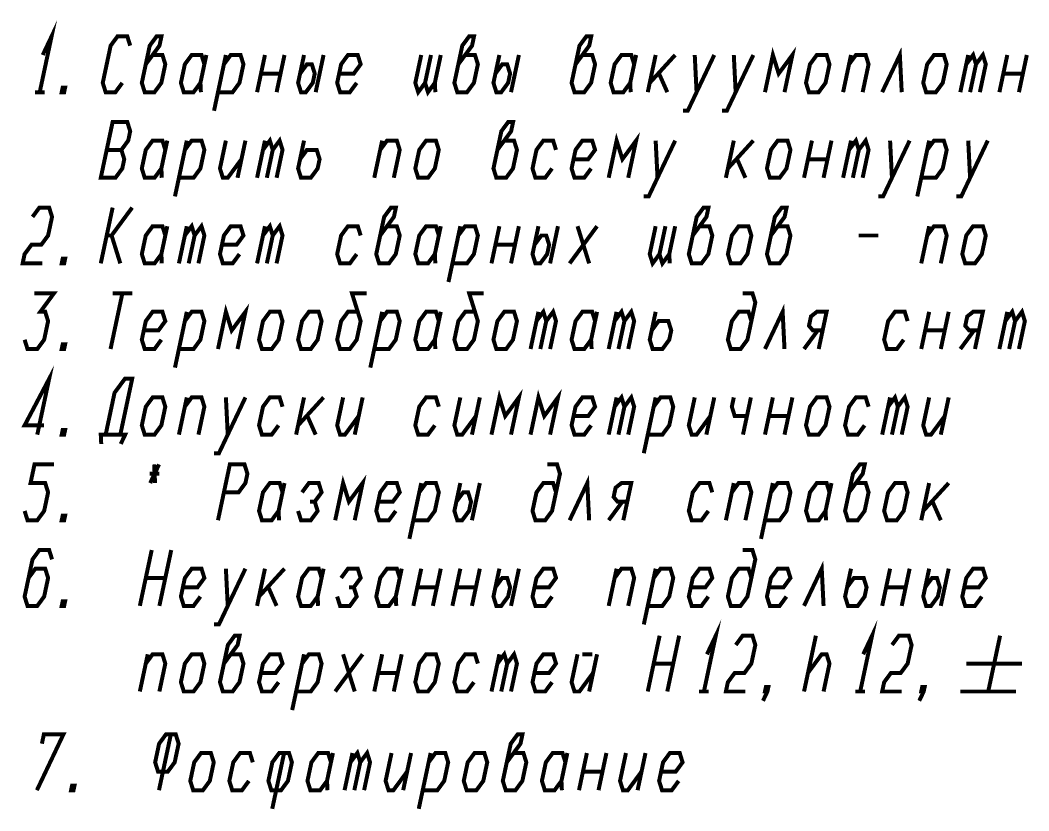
# Model space of a CAD drawing. Header units: millimetres. Extents: x 0 to 420, y 0 to 297.
# Drawn here: x 235.8 to 299, y 83.7 to 133.3 of the extents above; entities that cross this region are included whole.
import ezdxf

# ---------------------------------------------------------------- set-up
doc = ezdxf.new("R2010")
doc.units = ezdxf.units.MM
doc.header["$LTSCALE"] = 23.1
doc.layers.get('0').update_dxf_attribs({"linetype": 'CONTINUOUS'})

msp = doc.modelspace()

# ---------------------------------------------------------------- linework, layer by layer
at = {"color": 2, "linetype": 'Continuous', "const_width": 0.25}
for points in [[(237.2088193, 131.1257956), (237.7630686, 132.2924723), (237.0190964, 128.7924616)], [(242.6921726, 131.7091339), (242.5099478, 132.2924723), (241.8974436, 132.2924723), (241.4672025, 131.7091339), (240.9712082, 129.3757999), (241.1534714, 128.7924616), (241.7659757, 128.7924616), (242.1962167, 129.3757999)], [(243.6692032, 130.5424573), (244.5296854, 131.7091339), (244.6536936, 132.2924723), (244.3474222, 132.2924723), (243.9171811, 131.7091339), (243.4212253, 129.3757999), (243.6034885, 128.7924616), (244.2159927, 128.7924616), (244.6462338, 129.3757999), (244.8942117, 130.5424573), (244.7119486, 131.1257956), (244.0994443, 131.1257956)], [(263.2692246, 130.5424573), (264.1297067, 131.7091339), (264.2536765, 132.2924723), (263.9474436, 132.2924723), (263.5172025, 131.7091339), (263.0212082, 129.3757999), (263.2034714, 128.7924616), (263.8159757, 128.7924616), (264.2462167, 129.3757999), (264.4941947, 130.5424573), (264.3119315, 131.1257956), (263.6994656, 131.1257956)], [(270.6191989, 130.5424573), (271.4796811, 131.7091339), (271.6036893, 132.2924723), (271.2974179, 132.2924723), (270.8671768, 131.7091339), (270.371221, 129.3757999), (270.5534842, 128.7924616), (271.1659885, 128.7924616), (271.5962296, 129.3757999), (271.8442075, 130.5424573), (271.6619443, 131.1257956), (271.04944, 131.1257956)], [(282.4972214, 128.7924616), (282.9932156, 131.1257956), (283.3577036, 129.9591382), (284.2181857, 131.1257956), (283.7222299, 128.7924616)], [(289.8472342, 128.7924616), (290.9556943, 131.1257956), (291.0722427, 128.7924616)], [(247.3441904, 130.5424573), (247.1619656, 131.1257956), (246.5494614, 131.1257956), (246.1192203, 130.5424573), (245.8712424, 129.3757999), (246.0534671, 128.7924616), (246.6659714, 128.7924616), (247.0962125, 129.3757999)], [(247.4681986, 131.1257956), (247.0962125, 129.3757999), (247.1253592, 128.7924616)], [(247.9492349, 127.6258042), (248.6932071, 131.1257956)], [(248.1972513, 128.7924616), (249.1159885, 128.7924616), (249.5462296, 129.3757999), (249.7942075, 130.5424573), (249.6119443, 131.1257956), (248.99944, 131.1257956), (248.5691989, 130.5424573)], [(250.6472299, 128.7924616), (251.1431857, 131.1257956)], [(252.3681943, 131.1257956), (251.8722385, 128.7924616)], [(253.5932028, 131.1257956), (253.2212167, 129.3757999), (253.4034799, 128.7924616), (253.7097513, 128.7924616), (254.1399924, 129.3757999), (254.2639621, 129.9591382), (254.0816989, 130.5424573), (253.775466, 130.5424573), (253.3452249, 129.9591382)], [(254.8182114, 131.1257956), (254.3222171, 128.7924616)], [(255.7952036, 129.9591382), (256.7139792, 129.9591382), (257.1442203, 130.5424573), (256.9619571, 131.1257956), (256.3494528, 131.1257956), (255.9192117, 130.5424573), (255.6712338, 129.3757999), (255.853497, 128.7924616), (256.4660013, 128.7924616), (256.8962424, 129.3757999)], [(260.9432156, 131.1257956), (260.5712296, 129.3757999), (260.7534927, 128.7924616), (261.1837338, 129.3757999), (261.365997, 128.7924616), (261.7962381, 129.3757999), (262.1681857, 131.1257956)], [(261.5556815, 131.1257956), (261.1837338, 129.3757999)], [(265.8432114, 131.1257956), (265.4712253, 129.3757999), (265.6534885, 128.7924616), (265.9597214, 128.7924616), (266.3899625, 129.3757999), (266.5139707, 129.9591382), (266.3317075, 130.5424573), (266.0254746, 130.5424573), (265.5952335, 129.9591382)], [(267.0681815, 131.1257956), (266.5722257, 128.7924616)], [(274.2942246, 130.5424573), (274.1119614, 131.1257956), (273.4994571, 131.1257956), (273.069216, 130.5424573), (272.8212381, 129.3757999), (273.0035013, 128.7924616), (273.6159671, 128.7924616), (274.0462082, 129.3757999)], [(274.4181943, 131.1257956), (274.0462082, 129.3757999), (274.0753549, 128.7924616)], [(275.6432028, 131.1257956), (275.147247, 128.7924616)], [(275.2712167, 129.3757999), (276.8682114, 131.1257956)], [(277.3492478, 127.6258042), (277.6555191, 127.6258042), (279.31819, 131.1257956)], [(278.0931815, 131.1257956), (278.2097299, 128.7924616)], [(279.7992648, 127.6258042), (280.1054978, 127.6258042), (281.7682071, 131.1257956)], [(280.5431986, 131.1257956), (280.659747, 128.7924616)], [(285.0712082, 129.3757999), (285.2534714, 128.7924616), (285.8659757, 128.7924616), (286.2962167, 129.3757999), (286.5441947, 130.5424573), (286.3619315, 131.1257956), (285.7494656, 131.1257956), (285.3192246, 130.5424573), (285.0712082, 129.3757999)], [(287.3972171, 128.7924616), (287.8932114, 131.1257956)], [(287.7692032, 130.5424573), (288.1994443, 131.1257956), (288.8119486, 131.1257956), (288.9942117, 130.5424573), (288.6222257, 128.7924616)], [(292.421221, 129.3757999), (292.6034842, 128.7924616), (293.2159885, 128.7924616), (293.6462296, 129.3757999), (293.8942075, 130.5424573), (293.7119443, 131.1257956), (293.09944, 131.1257956), (292.6691989, 130.5424573), (292.421221, 129.3757999)], [(294.7472299, 128.7924616), (295.2431857, 131.1257956)], [(295.119216, 130.5424573), (295.5494571, 131.1257956), (295.7317203, 130.5424573), (295.3597342, 128.7924616)], [(295.7317203, 130.5424573), (296.1619614, 131.1257956), (296.3442246, 130.5424573), (295.9722385, 128.7924616)], [(297.197247, 128.7924616), (297.6932028, 131.1257956)], [(298.9182114, 131.1257956), (298.4222171, 128.7924616)], [(250.8952078, 129.9591382), (252.1202164, 129.9591382)], [(275.8545743, 129.9591382), (276.3722171, 128.7924616)], [(297.4452249, 129.9591382), (298.6702335, 129.9591382)], [(238.5503763, 128.7924616), (238.3972214, 128.7924616), (238.4592447, 129.0841403), (238.6123612, 129.0841403), (238.5503763, 128.7924616)], [(261.7962381, 129.3757999), (261.8253464, 128.7924616)], [(236.7128635, 128.7924616), (237.3253677, 128.7924616)], [(240.8472385, 123.4251761), (241.7659757, 123.4251761), (242.1962167, 124.0085144), (242.3202249, 124.5918527), (242.1379617, 125.1751718), (242.5682028, 125.7585102), (242.6921726, 126.3418485), (242.5099478, 126.9251676), (241.5911722, 126.9251676), (240.8472385, 123.4251761)], [(265.7192032, 125.1751718), (266.5796854, 126.3418485), (266.7036936, 126.9251676), (266.3974222, 126.9251676), (265.9671811, 126.3418485), (265.4712253, 124.0085144), (265.6534885, 123.4251761), (266.2659927, 123.4251761), (266.6962338, 124.0085144), (266.9442117, 125.1751718), (266.7619486, 125.7585102), (266.1494443, 125.7585102)], [(244.8942117, 125.1751718), (244.7119486, 125.7585102), (244.0994443, 125.7585102), (243.6692032, 125.1751718), (243.4212253, 124.0085144), (243.6034885, 123.4251761), (244.2159927, 123.4251761), (244.6462338, 124.0085144)], [(245.0181815, 125.7585102), (244.6462338, 124.0085144), (244.6753421, 123.4251761)], [(245.4992563, 122.2585187), (246.24319, 125.7585102)], [(245.7472342, 123.4251761), (246.6659714, 123.4251761), (247.0962125, 124.0085144), (247.3441904, 125.1751718), (247.1619656, 125.7585102), (246.5494614, 125.7585102), (246.1192203, 125.1751718)], [(248.6932071, 125.7585102), (248.321221, 124.0085144), (248.5034842, 123.4251761), (248.8097171, 123.4251761), (249.6701993, 124.5918527)], [(249.9182156, 125.7585102), (249.4222214, 123.4251761)], [(250.6472299, 123.4251761), (251.1431857, 125.7585102)], [(251.019216, 125.1751718), (251.4494571, 125.7585102), (251.6317203, 125.1751718), (251.2597342, 123.4251761)], [(251.6317203, 125.1751718), (252.0619614, 125.7585102), (252.2442246, 125.1751718), (251.8722385, 123.4251761)], [(253.5932028, 125.7585102), (253.2212167, 124.0085144), (253.4034799, 123.4251761), (254.0159842, 123.4251761), (254.4462253, 124.0085144), (254.5702335, 124.5918527), (254.3879703, 125.1751718), (253.775466, 125.1751718), (253.3452249, 124.5918527)], [(257.9972427, 123.4251761), (258.4931986, 125.7585102)], [(258.3691904, 125.1751718), (258.7994315, 125.7585102), (259.4119357, 125.7585102), (259.5941989, 125.1751718), (259.2222513, 123.4251761)], [(260.5712296, 124.0085144), (260.7534927, 123.4251761), (261.365997, 123.4251761), (261.7962381, 124.0085144), (262.044216, 125.1751718), (261.8619528, 125.7585102), (261.2494486, 125.7585102), (260.8192075, 125.1751718), (260.5712296, 124.0085144)], [(269.3941904, 125.1751718), (269.2119656, 125.7585102), (268.5994614, 125.7585102), (268.1692203, 125.1751718), (267.9212424, 124.0085144), (268.1034671, 123.4251761), (268.7159714, 123.4251761), (269.1462125, 124.0085144)], [(270.4952292, 124.5918527), (271.4139664, 124.5918527), (271.8442075, 125.1751718), (271.6619443, 125.7585102), (271.04944, 125.7585102), (270.6191989, 125.1751718), (270.371221, 124.0085144), (270.5534842, 123.4251761), (271.1659885, 123.4251761), (271.5962296, 124.0085144)], [(272.6972299, 123.4251761), (273.1931857, 125.7585102), (273.5577121, 124.5918527), (274.4181943, 125.7585102), (273.9222385, 123.4251761)], [(274.8992691, 122.2585187), (275.205502, 122.2585187), (276.8682114, 125.7585102)], [(275.6432028, 125.7585102), (275.7597513, 123.4251761)], [(280.5431986, 125.7585102), (280.0472427, 123.4251761)], [(280.1712125, 124.0085144), (281.7682071, 125.7585102)], [(282.6212296, 124.0085144), (282.8034927, 123.4251761), (283.415997, 123.4251761), (283.8462381, 124.0085144), (284.094216, 125.1751718), (283.9119528, 125.7585102), (283.2994486, 125.7585102), (282.8692075, 125.1751718), (282.6212296, 124.0085144)], [(284.9472385, 123.4251761), (285.4431943, 125.7585102)], [(286.6682028, 125.7585102), (286.172247, 123.4251761)], [(287.3972171, 123.4251761), (287.8932114, 125.7585102)], [(287.7692032, 125.1751718), (288.1994443, 125.7585102), (288.3817075, 125.1751718), (288.0097214, 123.4251761)], [(288.3817075, 125.1751718), (288.8119486, 125.7585102), (288.9942117, 125.1751718), (288.6222257, 123.4251761)], [(289.5992563, 122.2585187), (289.9054892, 122.2585187), (291.5681986, 125.7585102)], [(290.34319, 125.7585102), (290.4597385, 123.4251761)], [(292.0492349, 122.2585187), (292.7932071, 125.7585102)], [(292.2972513, 123.4251761), (293.2159885, 123.4251761), (293.6462296, 124.0085144), (293.8942075, 125.1751718), (293.7119443, 125.7585102), (293.09944, 125.7585102), (292.6691989, 125.1751718)], [(294.499252, 122.2585187), (294.8054849, 122.2585187), (296.4681943, 125.7585102)], [(295.2431857, 125.7585102), (295.3597342, 123.4251761)], [(241.2192246, 125.1751718), (242.1379617, 125.1751718)], [(280.7546085, 124.5918527), (281.2722513, 123.4251761)], [(285.1952164, 124.5918527), (286.4202249, 124.5918527)], [(236.5672067, 120.974563), (236.9974478, 121.5578821), (237.6099136, 121.5578821), (237.7921768, 120.974563), (237.5441989, 119.8078864), (237.1139578, 119.2245481), (236.5014536, 119.2245481), (236.0712125, 118.641229), (235.9472427, 118.0578906), (237.1722513, 118.0578906)], [(240.8472385, 118.0578906), (241.5911722, 121.5578821)], [(241.2192246, 119.8078864), (241.5254575, 119.8078864), (242.8161807, 121.5578821)], [(258.3691904, 119.8078864), (259.2296726, 120.974563), (259.3536807, 121.5578821), (259.0474478, 121.5578821), (258.6172067, 120.974563), (258.1212125, 118.641229), (258.3034757, 118.0578906), (258.9159799, 118.0578906), (259.346221, 118.641229), (259.5941989, 119.8078864), (259.4119357, 120.3912247), (258.7994315, 120.3912247)], [(277.9692117, 119.8078864), (278.8296939, 120.974563), (278.9536636, 121.5578821), (278.6474307, 121.5578821), (278.2171896, 120.974563), (277.7212338, 118.641229), (277.903497, 118.0578906), (278.5160013, 118.0578906), (278.9462424, 118.641229), (279.1942203, 119.8078864), (279.0119571, 120.3912247), (278.3994528, 120.3912247)], [(282.8692075, 119.8078864), (283.7296896, 120.974563), (283.8536978, 121.5578821), (283.5474265, 121.5578821), (283.1171854, 120.974563), (282.6212296, 118.641229), (282.8034927, 118.0578906), (283.415997, 118.0578906), (283.8462381, 118.641229), (284.094216, 119.8078864), (283.9119528, 120.3912247), (283.2994486, 120.3912247)], [(244.8942117, 119.8078864), (244.7119486, 120.3912247), (244.0994443, 120.3912247), (243.6692032, 119.8078864), (243.4212253, 118.641229), (243.6034885, 118.0578906), (244.2159927, 118.0578906), (244.6462338, 118.641229)], [(245.0181815, 120.3912247), (244.6462338, 118.641229), (244.6753421, 118.0578906)], [(245.7472342, 118.0578906), (246.24319, 120.3912247)], [(246.1192203, 119.8078864), (246.5494614, 120.3912247), (246.7317246, 119.8078864), (246.3597385, 118.0578906)], [(246.7317246, 119.8078864), (247.1619656, 120.3912247), (247.3441904, 119.8078864), (246.9722427, 118.0578906)], [(248.4452292, 119.2245481), (249.3639664, 119.2245481), (249.7942075, 119.8078864), (249.6119443, 120.3912247), (248.99944, 120.3912247), (248.5691989, 119.8078864), (248.321221, 118.641229), (248.5034842, 118.0578906), (249.1159885, 118.0578906), (249.5462296, 118.641229)], [(250.6472299, 118.0578906), (251.1431857, 120.3912247)], [(251.019216, 119.8078864), (251.4494571, 120.3912247), (251.6317203, 119.8078864), (251.2597342, 118.0578906)], [(251.6317203, 119.8078864), (252.0619614, 120.3912247), (252.2442246, 119.8078864), (251.8722385, 118.0578906)], [(257.1442203, 119.8078864), (256.9619571, 120.3912247), (256.3494528, 120.3912247), (255.9192117, 119.8078864), (255.6712338, 118.641229), (255.853497, 118.0578906), (256.4660013, 118.0578906), (256.8962424, 118.641229)], [(262.044216, 119.8078864), (261.8619528, 120.3912247), (261.2494486, 120.3912247), (260.8192075, 119.8078864), (260.5712296, 118.641229), (260.7534927, 118.0578906), (261.365997, 118.0578906), (261.7962381, 118.641229)], [(262.1681857, 120.3912247), (261.7962381, 118.641229), (261.8253464, 118.0578906)], [(262.6492606, 116.891214), (263.3931943, 120.3912247)], [(262.8972385, 118.0578906), (263.8159757, 118.0578906), (264.2462167, 118.641229), (264.4941947, 119.8078864), (264.3119315, 120.3912247), (263.6994656, 120.3912247), (263.2692246, 119.8078864)], [(265.3472171, 118.0578906), (265.8432114, 120.3912247)], [(267.0681815, 120.3912247), (266.5722257, 118.0578906)], [(268.29319, 120.3912247), (267.9212424, 118.641229), (268.1034671, 118.0578906), (268.4097385, 118.0578906), (268.8399796, 118.641229), (268.9639493, 119.2245481), (268.7817246, 119.8078864), (268.4754532, 119.8078864), (268.0452121, 119.2245481)], [(269.5181986, 120.3912247), (269.0222427, 118.0578906)], [(270.2472513, 118.0578906), (271.9682156, 120.3912247)], [(270.7432071, 120.3912247), (271.4722214, 118.0578906)], [(275.6432028, 120.3912247), (275.2712167, 118.641229), (275.4534799, 118.0578906), (275.883721, 118.641229), (276.0659842, 118.0578906), (276.4962253, 118.641229), (276.8682114, 120.3912247)], [(276.2557071, 120.3912247), (275.883721, 118.641229)], [(280.1712125, 118.641229), (280.3534757, 118.0578906), (280.9659799, 118.0578906), (281.396221, 118.641229), (281.6441989, 119.8078864), (281.4619357, 120.3912247), (280.8494315, 120.3912247), (280.4191904, 119.8078864), (280.1712125, 118.641229)], [(292.2972513, 118.0578906), (292.7932071, 120.3912247)], [(292.6691989, 119.8078864), (293.09944, 120.3912247), (293.7119443, 120.3912247), (293.8942075, 119.8078864), (293.5222214, 118.0578906)], [(294.8712381, 118.641229), (295.0535013, 118.0578906), (295.6659671, 118.0578906), (296.0962082, 118.641229), (296.3442246, 119.8078864), (296.1619614, 120.3912247), (295.5494571, 120.3912247), (295.119216, 119.8078864), (294.8712381, 118.641229)], [(242.072247, 118.0578906), (241.5254575, 119.8078864)], [(288.3817075, 119.8078864), (289.606716, 119.8078864)], [(265.5952335, 119.2245481), (266.8202036, 119.2245481)], [(238.5503763, 118.0578906), (238.3972214, 118.0578906), (238.4592447, 118.3495502), (238.6123612, 118.3495502), (238.5503763, 118.0578906)], [(276.4962253, 118.641229), (276.525372, 118.0578906)], [(236.6911765, 116.1905966), (237.916185, 116.1905966), (237.0557028, 115.0239392), (237.3619357, 115.0239392), (237.5441989, 114.4406009), (237.296221, 113.2739435), (236.8659799, 112.6906052), (236.2534757, 112.6906052), (236.0712125, 113.2739435)], [(242.2036765, 116.1905966), (241.4597427, 112.6906052)], [(241.5911722, 116.1905966), (242.8161807, 116.1905966)], [(256.9619571, 115.0239392), (256.3494528, 115.0239392), (255.9192117, 114.4406009), (255.6712338, 113.2739435), (255.853497, 112.6906052), (256.4660013, 112.6906052), (256.8962424, 113.2739435), (257.1442203, 114.4406009), (256.5974307, 116.1905966), (257.5161679, 116.1905966)], [(264.3119315, 115.0239392), (263.6994656, 115.0239392), (263.2692246, 114.4406009), (263.0212082, 113.2739435), (263.2034714, 112.6906052), (263.8159757, 112.6906052), (264.2462167, 113.2739435), (264.4941947, 114.4406009), (263.9474436, 116.1905966), (264.8661807, 116.1905966)], [(281.6441989, 114.4406009), (281.4619357, 115.0239392), (280.8494315, 115.0239392), (280.4191904, 114.4406009), (280.1712125, 113.2739435), (280.3534757, 112.6906052), (280.9659799, 112.6906052), (281.396221, 113.2739435), (281.8921768, 115.6072583), (281.7099136, 116.1905966), (281.0974478, 116.1905966)], [(243.5452335, 113.8572626), (244.4639707, 113.8572626), (244.8942117, 114.4406009), (244.7119486, 115.0239392), (244.0994443, 115.0239392), (243.6692032, 114.4406009), (243.4212253, 113.2739435), (243.6034885, 112.6906052), (244.2159927, 112.6906052), (244.6462338, 113.2739435)], [(245.4992563, 111.5239285), (246.24319, 115.0239392)], [(245.7472342, 112.6906052), (246.6659714, 112.6906052), (247.0962125, 113.2739435), (247.3441904, 114.4406009), (247.1619656, 115.0239392), (246.5494614, 115.0239392), (246.1192203, 114.4406009)], [(248.1972513, 112.6906052), (248.6932071, 115.0239392), (249.0577335, 113.8572626), (249.9182156, 115.0239392), (249.4222214, 112.6906052)], [(250.7712381, 113.2739435), (250.9535013, 112.6906052), (251.5659671, 112.6906052), (251.9962082, 113.2739435), (252.2442246, 114.4406009), (252.0619614, 115.0239392), (251.4494571, 115.0239392), (251.019216, 114.4406009), (250.7712381, 113.2739435)], [(253.2212167, 113.2739435), (253.4034799, 112.6906052), (254.0159842, 112.6906052), (254.4462253, 113.2739435), (254.6942032, 114.4406009), (254.51194, 115.0239392), (253.8994357, 115.0239392), (253.4691947, 114.4406009), (253.2212167, 113.2739435)], [(257.7492648, 111.5239285), (258.4931986, 115.0239392)], [(257.9972427, 112.6906052), (258.9159799, 112.6906052), (259.346221, 113.2739435), (259.5941989, 114.4406009), (259.4119357, 115.0239392), (258.7994315, 115.0239392), (258.3691904, 114.4406009)], [(262.044216, 114.4406009), (261.8619528, 115.0239392), (261.2494486, 115.0239392), (260.8192075, 114.4406009), (260.5712296, 113.2739435), (260.7534927, 112.6906052), (261.365997, 112.6906052), (261.7962381, 113.2739435)], [(262.1681857, 115.0239392), (261.7962381, 113.2739435), (261.8253464, 112.6906052)], [(265.4712253, 113.2739435), (265.6534885, 112.6906052), (266.2659927, 112.6906052), (266.6962338, 113.2739435), (266.9442117, 114.4406009), (266.7619486, 115.0239392), (266.1494443, 115.0239392), (265.7192032, 114.4406009), (265.4712253, 113.2739435)], [(267.7972342, 112.6906052), (268.29319, 115.0239392)], [(268.1692203, 114.4406009), (268.5994614, 115.0239392), (268.7817246, 114.4406009), (268.4097385, 112.6906052)], [(268.7817246, 114.4406009), (269.2119656, 115.0239392), (269.3941904, 114.4406009), (269.0222427, 112.6906052)], [(271.8442075, 114.4406009), (271.6619443, 115.0239392), (271.04944, 115.0239392), (270.6191989, 114.4406009), (270.371221, 113.2739435), (270.5534842, 112.6906052), (271.1659885, 112.6906052), (271.5962296, 113.2739435)], [(271.9682156, 115.0239392), (271.5962296, 113.2739435), (271.6253763, 112.6906052)], [(272.6972299, 112.6906052), (273.1931857, 115.0239392)], [(273.069216, 114.4406009), (273.4994571, 115.0239392), (273.6817203, 114.4406009), (273.3097342, 112.6906052)], [(273.6817203, 114.4406009), (274.1119614, 115.0239392), (274.2942246, 114.4406009), (273.9222385, 112.6906052)], [(275.6432028, 115.0239392), (275.2712167, 113.2739435), (275.4534799, 112.6906052), (276.0659842, 112.6906052), (276.4962253, 113.2739435), (276.6202335, 113.8572626), (276.4379703, 114.4406009), (275.825466, 114.4406009), (275.3952249, 113.8572626)], [(282.4972214, 112.6906052), (283.6056815, 115.0239392), (283.7222299, 112.6906052)], [(285.8659757, 112.6906052), (286.3619315, 115.0239392), (285.7494656, 115.0239392), (285.3812094, 114.7322605), (285.2572012, 114.1489414), (285.5014493, 113.8572626), (286.1139536, 113.8572626)], [(291.4441904, 114.4406009), (291.2619656, 115.0239392), (290.6494614, 115.0239392), (290.2192203, 114.4406009), (289.9712424, 113.2739435), (290.1534671, 112.6906052), (290.7659714, 112.6906052), (291.1962125, 113.2739435)], [(292.2972513, 112.6906052), (292.7932071, 115.0239392)], [(294.0182156, 115.0239392), (293.5222214, 112.6906052)], [(295.6659671, 112.6906052), (296.1619614, 115.0239392), (295.5494571, 115.0239392), (295.1812009, 114.7322605), (295.0571927, 114.1489414), (295.3014792, 113.8572626), (295.9139835, 113.8572626)], [(297.197247, 112.6906052), (297.6932028, 115.0239392)], [(297.5691947, 114.4406009), (297.9994357, 115.0239392), (298.1816989, 114.4406009), (297.8097513, 112.6906052)], [(298.1816989, 114.4406009), (298.61194, 115.0239392), (298.7942032, 114.4406009), (298.4222171, 112.6906052)], [(284.9472385, 112.6906052), (285.8077207, 113.8572626)], [(292.5452292, 113.8572626), (293.7701993, 113.8572626)], [(294.7472299, 112.6906052), (295.6077121, 113.8572626)], [(238.5503763, 112.6906052), (238.3972214, 112.6906052), (238.4592447, 112.9822647), (238.6123612, 112.9822647), (238.5503763, 112.6906052)], [(236.8659799, 107.3233197), (237.6099136, 110.8233112), (236.0712125, 107.9066388), (237.296221, 107.9066388)], [(241.1534714, 107.3233197), (241.7114505, 109.9483133), (242.3567929, 110.8233112), (242.8161807, 110.8233112), (242.072247, 107.3233197)], [(265.3472171, 107.3233197), (265.8432114, 109.6566538), (266.2076993, 108.4899771), (267.0681815, 109.6566538), (266.5722257, 107.3233197)], [(267.7972342, 107.3233197), (268.29319, 109.6566538), (268.6577164, 108.4899771), (269.5181986, 109.6566538), (269.0222427, 107.3233197)], [(243.4212253, 107.9066388), (243.6034885, 107.3233197), (244.2159927, 107.3233197), (244.6462338, 107.9066388), (244.8942117, 109.0733155), (244.7119486, 109.6566538), (244.0994443, 109.6566538), (243.6692032, 109.0733155), (243.4212253, 107.9066388)], [(245.7472342, 107.3233197), (246.24319, 109.6566538)], [(246.1192203, 109.0733155), (246.5494614, 109.6566538), (247.1619656, 109.6566538), (247.3441904, 109.0733155), (246.9722427, 107.3233197)], [(247.9492349, 106.1566431), (248.2555063, 106.1566431), (249.9182156, 109.6566538)], [(248.6932071, 109.6566538), (248.8097171, 107.3233197)], [(252.2442246, 109.0733155), (252.0619614, 109.6566538), (251.4494571, 109.6566538), (251.019216, 109.0733155), (250.7712381, 107.9066388), (250.9535013, 107.3233197), (251.5659671, 107.3233197), (251.9962082, 107.9066388)], [(253.5932028, 109.6566538), (253.097247, 107.3233197)], [(253.2212167, 107.9066388), (254.8182114, 109.6566538)], [(256.0431815, 109.6566538), (255.6712338, 107.9066388), (255.853497, 107.3233197), (256.1597299, 107.3233197), (257.0202121, 108.4899771)], [(257.26819, 109.6566538), (256.7722342, 107.3233197)], [(262.044216, 109.0733155), (261.8619528, 109.6566538), (261.2494486, 109.6566538), (260.8192075, 109.0733155), (260.5712296, 107.9066388), (260.7534927, 107.3233197), (261.365997, 107.3233197), (261.7962381, 107.9066388)], [(263.3931943, 109.6566538), (263.0212082, 107.9066388), (263.2034714, 107.3233197), (263.5097427, 107.3233197), (264.3702249, 108.4899771)], [(264.6182028, 109.6566538), (264.122247, 107.3233197)], [(270.4952292, 108.4899771), (271.4139664, 108.4899771), (271.8442075, 109.0733155), (271.6619443, 109.6566538), (271.04944, 109.6566538), (270.6191989, 109.0733155), (270.371221, 107.9066388), (270.5534842, 107.3233197), (271.1659885, 107.3233197), (271.5962296, 107.9066388)], [(272.6972299, 107.3233197), (273.1931857, 109.6566538)], [(273.069216, 109.0733155), (273.4994571, 109.6566538), (273.6817203, 109.0733155), (273.3097342, 107.3233197)], [(273.6817203, 109.0733155), (274.1119614, 109.6566538), (274.2942246, 109.0733155), (273.9222385, 107.3233197)], [(274.8992691, 106.1566431), (275.6432028, 109.6566538)], [(275.147247, 107.3233197), (276.0659842, 107.3233197), (276.4962253, 107.9066388), (276.7442032, 109.0733155), (276.56194, 109.6566538), (275.9494357, 109.6566538), (275.5191947, 109.0733155)], [(278.0931815, 109.6566538), (277.7212338, 107.9066388), (277.903497, 107.3233197), (278.2097299, 107.3233197), (279.0702121, 108.4899771)], [(279.31819, 109.6566538), (278.8222342, 107.3233197)], [(280.5431986, 109.6566538), (280.4191904, 109.0733155), (280.6014536, 108.4899771), (281.3670743, 108.4899771)], [(281.6150906, 109.6566538), (281.1190964, 107.3233197)], [(282.4972214, 107.3233197), (282.9932156, 109.6566538)], [(284.2181857, 109.6566538), (283.7222299, 107.3233197)], [(285.0712082, 107.9066388), (285.2534714, 107.3233197), (285.8659757, 107.3233197), (286.2962167, 107.9066388), (286.5441947, 109.0733155), (286.3619315, 109.6566538), (285.7494656, 109.6566538), (285.3192246, 109.0733155), (285.0712082, 107.9066388)], [(288.9942117, 109.0733155), (288.8119486, 109.6566538), (288.1994443, 109.6566538), (287.7692032, 109.0733155), (287.5212253, 107.9066388), (287.7034885, 107.3233197), (288.3159927, 107.3233197), (288.7462338, 107.9066388)], [(289.8472342, 107.3233197), (290.34319, 109.6566538)], [(290.2192203, 109.0733155), (290.6494614, 109.6566538), (290.8317246, 109.0733155), (290.4597385, 107.3233197)], [(290.8317246, 109.0733155), (291.2619656, 109.6566538), (291.4441904, 109.0733155), (291.0722427, 107.3233197)], [(292.7932071, 109.6566538), (292.421221, 107.9066388), (292.6034842, 107.3233197), (292.9097171, 107.3233197), (293.7701993, 108.4899771)], [(294.0182156, 109.6566538), (293.5222214, 107.3233197)], [(253.8045743, 108.4899771), (254.3222171, 107.3233197)], [(282.7451993, 108.4899771), (283.9702078, 108.4899771)], [(238.5503763, 107.3233197), (238.3972214, 107.3233197), (238.4592447, 107.6149793), (238.6123612, 107.6149793), (238.5503763, 107.3233197)], [(240.8763852, 106.7399814), (240.8472385, 107.3233197), (242.3784799, 107.3233197), (242.1013553, 106.7399814)], [(236.0712125, 102.5393534), (236.2534757, 101.956015), (236.8659799, 101.956015), (237.296221, 102.5393534), (237.5441989, 103.70603), (237.3619357, 104.2893491), (236.4431986, 104.2893491), (236.6911765, 105.4560257), (237.916185, 105.4560257)], [(243.9171811, 104.8726874), (244.5296854, 104.8726874)], [(244.5005386, 105.4560257), (243.9463278, 104.2893491)], [(244.1943057, 105.4560257), (244.2525607, 104.2893491)], [(248.1972513, 101.956015), (248.941185, 105.4560257), (249.8599222, 105.4560257), (250.0421854, 104.8726874), (249.9182156, 104.2893491), (249.4879746, 103.70603), (248.5691989, 103.70603)], [(269.3941904, 103.70603), (269.2119656, 104.2893491), (268.5994614, 104.2893491), (268.1692203, 103.70603), (267.9212424, 102.5393534), (268.1034671, 101.956015), (268.7159714, 101.956015), (269.1462125, 102.5393534), (269.6422067, 104.8726874), (269.4599436, 105.4560257), (268.8474393, 105.4560257)], [(287.7692032, 103.70603), (288.6296854, 104.8726874), (288.7536936, 105.4560257), (288.4474222, 105.4560257), (288.0171811, 104.8726874), (287.5212253, 102.5393534), (287.7034885, 101.956015), (288.3159927, 101.956015), (288.7462338, 102.5393534), (288.9942117, 103.70603), (288.8119486, 104.2893491), (288.1994443, 104.2893491)], [(252.2442246, 103.70603), (252.0619614, 104.2893491), (251.4494571, 104.2893491), (251.019216, 103.70603), (250.7712381, 102.5393534), (250.9535013, 101.956015), (251.5659671, 101.956015), (251.9962082, 102.5393534)], [(252.3681943, 104.2893491), (251.9962082, 102.5393534), (252.0253549, 101.956015)], [(253.2212167, 102.5393534), (253.4034799, 101.956015), (254.0159842, 101.956015), (254.4462253, 102.5393534), (254.2639621, 103.1226917), (254.6942032, 103.70603), (254.51194, 104.2893491), (253.8994357, 104.2893491), (253.4691947, 103.70603)], [(255.5472257, 101.956015), (256.0431815, 104.2893491), (256.4077078, 103.1226917), (257.26819, 104.2893491), (256.7722342, 101.956015)], [(258.2452207, 103.1226917), (259.1639578, 103.1226917), (259.5941989, 103.70603), (259.4119357, 104.2893491), (258.7994315, 104.2893491), (258.3691904, 103.70603), (258.1212125, 102.5393534), (258.3034757, 101.956015), (258.9159799, 101.956015), (259.346221, 102.5393534)], [(260.1992435, 100.7893576), (260.9432156, 104.2893491)], [(260.4472214, 101.956015), (261.365997, 101.956015), (261.7962381, 102.5393534), (262.044216, 103.70603), (261.8619528, 104.2893491), (261.2494486, 104.2893491), (260.8192075, 103.70603)], [(263.3931943, 104.2893491), (263.0212082, 102.5393534), (263.2034714, 101.956015), (263.5097427, 101.956015), (263.9399838, 102.5393534), (264.0639536, 103.1226917), (263.8816904, 103.70603), (263.5754575, 103.70603), (263.1452164, 103.1226917)], [(264.6182028, 104.2893491), (264.122247, 101.956015)], [(270.2472513, 101.956015), (271.3557114, 104.2893491), (271.4722214, 101.956015)], [(273.6159671, 101.956015), (274.1119614, 104.2893491), (273.4994571, 104.2893491), (273.1312009, 103.9976895), (273.0071927, 103.4143512), (273.2514792, 103.1226917), (273.8639835, 103.1226917)], [(279.1942203, 103.70603), (279.0119571, 104.2893491), (278.3994528, 104.2893491), (277.9692117, 103.70603), (277.7212338, 102.5393534), (277.903497, 101.956015), (278.5160013, 101.956015), (278.9462424, 102.5393534)], [(280.0472427, 101.956015), (280.5431986, 104.2893491)], [(280.4191904, 103.70603), (280.8494315, 104.2893491), (281.4619357, 104.2893491), (281.6441989, 103.70603), (281.2722513, 101.956015)], [(282.2492435, 100.7893576), (282.9932156, 104.2893491)], [(282.4972214, 101.956015), (283.415997, 101.956015), (283.8462381, 102.5393534), (284.094216, 103.70603), (283.9119528, 104.2893491), (283.2994486, 104.2893491), (282.8692075, 103.70603)], [(286.5441947, 103.70603), (286.3619315, 104.2893491), (285.7494656, 104.2893491), (285.3192246, 103.70603), (285.0712082, 102.5393534), (285.2534714, 101.956015), (285.8659757, 101.956015), (286.2962167, 102.5393534)], [(286.6682028, 104.2893491), (286.2962167, 102.5393534), (286.3253635, 101.956015)], [(289.9712424, 102.5393534), (290.1534671, 101.956015), (290.7659714, 101.956015), (291.1962125, 102.5393534), (291.4441904, 103.70603), (291.2619656, 104.2893491), (290.6494614, 104.2893491), (290.2192203, 103.70603), (289.9712424, 102.5393534)], [(292.7932071, 104.2893491), (292.2972513, 101.956015)], [(292.421221, 102.5393534), (294.0182156, 104.2893491)], [(253.9577292, 103.1226917), (254.2639621, 103.1226917)], [(272.6972299, 101.956015), (273.5577121, 103.1226917)], [(293.0045786, 103.1226917), (293.5222214, 101.956015)], [(238.5503763, 101.956015), (238.3972214, 101.956015), (238.4592447, 102.2476938), (238.6123612, 102.2476938), (238.5503763, 101.956015)], [(237.7921768, 99.5054019), (237.6099136, 100.0887403), (236.9974478, 100.0887403), (236.5672067, 99.5054019), (236.0712125, 97.1720679), (236.2534757, 96.5887296), (236.8659799, 96.5887296), (237.296221, 97.1720679), (237.5441989, 98.3387445), (237.3619357, 98.9220636), (236.7494315, 98.9220636), (236.3191904, 98.3387445)], [(243.2972171, 96.5887296), (244.0411893, 100.0887403)], [(245.2661978, 100.0887403), (244.5222257, 96.5887296)], [(281.6441989, 98.3387445), (281.4619357, 98.9220636), (280.8494315, 98.9220636), (280.4191904, 98.3387445), (280.1712125, 97.1720679), (280.3534757, 96.5887296), (280.9659799, 96.5887296), (281.396221, 97.1720679), (281.8921768, 99.5054019), (281.7099136, 100.0887403), (281.0974478, 100.0887403)], [(284.9472385, 96.5887296), (286.0556986, 98.9220636), (286.172247, 96.5887296)], [(245.9952121, 97.7554062), (246.9139493, 97.7554062), (247.3441904, 98.3387445), (247.1619656, 98.9220636), (246.5494614, 98.9220636), (246.1192203, 98.3387445), (245.8712424, 97.1720679), (246.0534671, 96.5887296), (246.6659714, 96.5887296), (247.0962125, 97.1720679)], [(247.9492349, 95.4220722), (248.2555063, 95.4220722), (249.9182156, 98.9220636)], [(248.6932071, 98.9220636), (248.8097171, 96.5887296)], [(251.1431857, 98.9220636), (250.6472299, 96.5887296)], [(250.7712381, 97.1720679), (252.3681943, 98.9220636)], [(254.6942032, 98.3387445), (254.51194, 98.9220636), (253.8994357, 98.9220636), (253.4691947, 98.3387445), (253.2212167, 97.1720679), (253.4034799, 96.5887296), (254.0159842, 96.5887296), (254.4462253, 97.1720679)], [(254.8182114, 98.9220636), (254.4462253, 97.1720679), (254.475372, 96.5887296)], [(255.6712338, 97.1720679), (255.853497, 96.5887296), (256.4660013, 96.5887296), (256.8962424, 97.1720679), (256.7139792, 97.7554062), (257.1442203, 98.3387445), (256.9619571, 98.9220636), (256.3494528, 98.9220636), (255.9192117, 98.3387445)], [(259.5941989, 98.3387445), (259.4119357, 98.9220636), (258.7994315, 98.9220636), (258.3691904, 98.3387445), (258.1212125, 97.1720679), (258.3034757, 96.5887296), (258.9159799, 96.5887296), (259.346221, 97.1720679)], [(259.7182071, 98.9220636), (259.346221, 97.1720679), (259.3753677, 96.5887296)], [(260.4472214, 96.5887296), (260.9432156, 98.9220636)], [(262.1681857, 98.9220636), (261.6722299, 96.5887296)], [(262.8972385, 96.5887296), (263.3931943, 98.9220636)], [(264.6182028, 98.9220636), (264.122247, 96.5887296)], [(265.8432114, 98.9220636), (265.4712253, 97.1720679), (265.6534885, 96.5887296), (265.9597214, 96.5887296), (266.3899625, 97.1720679), (266.5139707, 97.7554062), (266.3317075, 98.3387445), (266.0254746, 98.3387445), (265.5952335, 97.7554062)], [(267.0681815, 98.9220636), (266.5722257, 96.5887296)], [(268.0452121, 97.7554062), (268.9639493, 97.7554062), (269.3941904, 98.3387445), (269.2119656, 98.9220636), (268.5994614, 98.9220636), (268.1692203, 98.3387445), (267.9212424, 97.1720679), (268.1034671, 96.5887296), (268.7159714, 96.5887296), (269.1462125, 97.1720679)], [(272.6972299, 96.5887296), (273.1931857, 98.9220636)], [(273.069216, 98.3387445), (273.4994571, 98.9220636), (274.1119614, 98.9220636), (274.2942246, 98.3387445), (273.9222385, 96.5887296)], [(274.8992691, 95.4220722), (275.6432028, 98.9220636)], [(275.147247, 96.5887296), (276.0659842, 96.5887296), (276.4962253, 97.1720679), (276.7442032, 98.3387445), (276.56194, 98.9220636), (275.9494357, 98.9220636), (275.5191947, 98.3387445)], [(277.8452036, 97.7554062), (278.7639792, 97.7554062), (279.1942203, 98.3387445), (279.0119571, 98.9220636), (278.3994528, 98.9220636), (277.9692117, 98.3387445), (277.7212338, 97.1720679), (277.903497, 96.5887296), (278.5160013, 96.5887296), (278.9462424, 97.1720679)], [(282.7451993, 97.7554062), (283.6639749, 97.7554062), (284.094216, 98.3387445), (283.9119528, 98.9220636), (283.2994486, 98.9220636), (282.8692075, 98.3387445), (282.6212296, 97.1720679), (282.8034927, 96.5887296), (283.415997, 96.5887296), (283.8462381, 97.1720679)], [(287.8932114, 98.9220636), (287.5212253, 97.1720679), (287.7034885, 96.5887296), (288.3159927, 96.5887296), (288.7462338, 97.1720679), (288.8702036, 97.7554062), (288.6879404, 98.3387445), (288.0754746, 98.3387445), (287.6452335, 97.7554062)], [(289.8472342, 96.5887296), (290.34319, 98.9220636)], [(291.5681986, 98.9220636), (291.0722427, 96.5887296)], [(292.7932071, 98.9220636), (292.421221, 97.1720679), (292.6034842, 96.5887296), (292.9097171, 96.5887296), (293.3399582, 97.1720679), (293.4639664, 97.7554062), (293.2817032, 98.3387445), (292.9754703, 98.3387445), (292.5452292, 97.7554062)], [(294.0182156, 98.9220636), (293.5222214, 96.5887296)], [(294.9952078, 97.7554062), (295.9139835, 97.7554062), (296.3442246, 98.3387445), (296.1619614, 98.9220636), (295.5494571, 98.9220636), (295.119216, 98.3387445), (294.8712381, 97.1720679), (295.0535013, 96.5887296), (295.6659671, 96.5887296), (296.0962082, 97.1720679)], [(243.6692032, 98.3387445), (244.8942117, 98.3387445)], [(251.3545957, 97.7554062), (251.8722385, 96.5887296)], [(256.4077078, 97.7554062), (256.7139792, 97.7554062)], [(260.6951993, 97.7554062), (261.9202078, 97.7554062)], [(263.1452164, 97.7554062), (264.3702249, 97.7554062)], [(290.0952121, 97.7554062), (291.3202207, 97.7554062)], [(238.5503763, 96.5887296), (238.3972214, 96.5887296), (238.4592447, 96.8804083), (238.6123612, 96.8804083), (238.5503763, 96.5887296)], [(278.8588406, 93.5547782), (279.4130515, 94.7214548), (278.6691177, 91.2214441)], [(288.6588321, 93.5547782), (289.2130429, 94.7214548), (288.4691092, 91.2214441)], [(248.5691989, 92.9714398), (249.4296811, 94.1381165), (249.5536893, 94.7214548), (249.2474179, 94.7214548), (248.8171768, 94.1381165), (248.321221, 91.8047824), (248.5034842, 91.2214441), (249.1159885, 91.2214441), (249.5462296, 91.8047824), (249.7942075, 92.9714398), (249.6119443, 93.5547782), (248.99944, 93.5547782)], [(275.147247, 91.2214441), (275.8911807, 94.7214548)], [(277.1161893, 94.7214548), (276.3722171, 91.2214441)], [(280.6672067, 94.1381165), (281.0974478, 94.7214548), (281.7099136, 94.7214548), (281.8921768, 94.1381165), (281.6441989, 92.9714398), (281.2139578, 92.3881207), (280.6014536, 92.3881207), (280.1712125, 91.8047824), (280.0472427, 91.2214441), (281.2722513, 91.2214441)], [(285.6911722, 94.7214548), (284.9472385, 91.2214441)], [(290.4671982, 94.1381165), (290.8974393, 94.7214548), (291.5099436, 94.7214548), (291.6922067, 94.1381165), (291.4441904, 92.9714398), (291.0139493, 92.3881207), (290.4014835, 92.3881207), (289.9712424, 91.8047824), (289.8472342, 91.2214441), (291.0722427, 91.2214441)], [(297.2411978, 94.7214548), (296.4972257, 91.2214441)], [(243.2972171, 91.2214441), (243.7932114, 93.5547782)], [(243.6692032, 92.9714398), (244.0994443, 93.5547782), (244.7119486, 93.5547782), (244.8942117, 92.9714398), (244.5222257, 91.2214441)], [(245.8712424, 91.8047824), (246.0534671, 91.2214441), (246.6659714, 91.2214441), (247.0962125, 91.8047824), (247.3441904, 92.9714398), (247.1619656, 93.5547782), (246.5494614, 93.5547782), (246.1192203, 92.9714398), (245.8712424, 91.8047824)], [(250.8952078, 92.3881207), (251.8139835, 92.3881207), (252.2442246, 92.9714398), (252.0619614, 93.5547782), (251.4494571, 93.5547782), (251.019216, 92.9714398), (250.7712381, 91.8047824), (250.9535013, 91.2214441), (251.5659671, 91.2214441), (251.9962082, 91.8047824)], [(252.8492691, 90.0547867), (253.5932028, 93.5547782)], [(253.097247, 91.2214441), (254.0159842, 91.2214441), (254.4462253, 91.8047824), (254.6942032, 92.9714398), (254.51194, 93.5547782), (253.8994357, 93.5547782), (253.4691947, 92.9714398)], [(255.5472257, 91.2214441), (257.26819, 93.5547782)], [(256.0431815, 93.5547782), (256.7722342, 91.2214441)], [(257.9972427, 91.2214441), (258.4931986, 93.5547782)], [(259.7182071, 93.5547782), (259.2222513, 91.2214441)], [(260.5712296, 91.8047824), (260.7534927, 91.2214441), (261.365997, 91.2214441), (261.7962381, 91.8047824), (262.044216, 92.9714398), (261.8619528, 93.5547782), (261.2494486, 93.5547782), (260.8192075, 92.9714398), (260.5712296, 91.8047824)], [(264.4941947, 92.9714398), (264.3119315, 93.5547782), (263.6994656, 93.5547782), (263.2692246, 92.9714398), (263.0212082, 91.8047824), (263.2034714, 91.2214441), (263.8159757, 91.2214441), (264.2462167, 91.8047824)], [(265.3472171, 91.2214441), (265.8432114, 93.5547782)], [(265.7192032, 92.9714398), (266.1494443, 93.5547782), (266.3317075, 92.9714398), (265.9597214, 91.2214441)], [(266.3317075, 92.9714398), (266.7619486, 93.5547782), (266.9442117, 92.9714398), (266.5722257, 91.2214441)], [(268.0452121, 92.3881207), (268.9639493, 92.3881207), (269.3941904, 92.9714398), (269.2119656, 93.5547782), (268.5994614, 93.5547782), (268.1692203, 92.9714398), (267.9212424, 91.8047824), (268.1034671, 91.2214441), (268.7159714, 91.2214441), (269.1462125, 91.8047824)], [(270.7432071, 93.5547782), (270.371221, 91.8047824), (270.5534842, 91.2214441), (270.8597171, 91.2214441), (271.7201993, 92.3881207)], [(271.04944, 93.5547782), (271.6619443, 93.5547782)], [(271.9682156, 93.5547782), (271.4722214, 91.2214441)], [(285.1952164, 92.3881207), (286.0556986, 93.5547782), (286.3619315, 93.5547782), (286.5441947, 92.9714398), (286.172247, 91.2214441)], [(275.5191947, 92.9714398), (276.7442032, 92.9714398)], [(295.119216, 92.9714398), (298.6192075, 92.9714398)], [(258.2452207, 92.3881207), (259.4702292, 92.3881207)], [(278.3628464, 91.2214441), (278.9753507, 91.2214441)], [(282.6503763, 91.2214441), (282.4972214, 91.2214441), (282.5592447, 91.5131229), (282.7123612, 91.5131229), (282.6503763, 91.2214441), (282.3732517, 90.6381058)], [(288.1628763, 91.2214441), (288.7753421, 91.2214441)], [(292.4503677, 91.2214441), (292.2972513, 91.2214441), (292.3592362, 91.5131229), (292.5123526, 91.5131229), (292.4503677, 91.2214441), (292.1732431, 90.6381058)], [(294.7472299, 91.2214441), (298.2472214, 91.2214441)], [(236.8413166, 85.0327303), (238.504026, 88.532741), (237.2790174, 88.532741), (237.1550477, 87.9494026)], [(244.9352632, 88.532741), (244.5050221, 87.9494026), (244.2570442, 86.7827452), (244.4393073, 86.1994069), (245.0518116, 86.1994069), (245.4820527, 86.7827452), (245.7300306, 87.9494026), (245.5477674, 88.532741), (244.9352632, 88.532741)], [(245.2415345, 88.532741), (244.4975624, 85.0327303)], [(266.3070442, 86.7827452), (267.1675263, 87.9494026), (267.2915345, 88.532741), (266.9852632, 88.532741), (266.5550221, 87.9494026), (266.0590663, 85.6160686), (266.2413294, 85.0327303), (266.8538337, 85.0327303), (267.2840748, 85.6160686), (267.5320527, 86.7827452), (267.3497895, 87.3660643), (266.7372853, 87.3660643)], [(246.4590834, 85.6160686), (246.6413081, 85.0327303), (247.2538124, 85.0327303), (247.6840534, 85.6160686), (247.9320313, 86.7827452), (247.7498066, 87.3660643), (247.1373023, 87.3660643), (246.7070613, 86.7827452), (246.4590834, 85.6160686)], [(250.3820484, 86.7827452), (250.1997853, 87.3660643), (249.587281, 87.3660643), (249.1570399, 86.7827452), (248.909062, 85.6160686), (249.0913252, 85.0327303), (249.7038294, 85.0327303), (250.1340705, 85.6160686)], [(251.3590791, 85.6160686), (251.5413423, 85.0327303), (252.1538081, 85.0327303), (252.5840492, 85.6160686), (252.8320655, 86.7827452), (252.6498023, 87.3660643), (252.0372981, 87.3660643), (251.607057, 86.7827452), (251.3590791, 85.6160686)], [(252.343531, 87.3660643), (251.5995973, 83.8660729)], [(255.2820442, 86.7827452), (255.099781, 87.3660643), (254.4872767, 87.3660643), (254.0570356, 86.7827452), (253.8090577, 85.6160686), (253.9913209, 85.0327303), (254.6038252, 85.0327303), (255.0340663, 85.6160686)], [(255.4060523, 87.3660643), (255.0340663, 85.6160686), (255.063213, 85.0327303)], [(256.1350666, 85.0327303), (256.6310224, 87.3660643)], [(256.5070527, 86.7827452), (256.9372938, 87.3660643), (257.119557, 86.7827452), (256.7475709, 85.0327303)], [(257.119557, 86.7827452), (257.5497981, 87.3660643), (257.7320613, 86.7827452), (257.3600752, 85.0327303)], [(259.0810395, 87.3660643), (258.7090534, 85.6160686), (258.8913166, 85.0327303), (259.197588, 85.0327303), (260.0580702, 86.1994069)], [(260.3060481, 87.3660643), (259.8100923, 85.0327303)], [(260.7870844, 83.8660729), (261.5310566, 87.3660643)], [(261.0350624, 85.0327303), (261.953838, 85.0327303), (262.3840791, 85.6160686), (262.632057, 86.7827452), (262.4497938, 87.3660643), (261.8372895, 87.3660643), (261.4070484, 86.7827452)], [(263.6090492, 85.6160686), (263.7913124, 85.0327303), (264.4038166, 85.0327303), (264.8340577, 85.6160686), (265.0820356, 86.7827452), (264.8997724, 87.3660643), (264.2873066, 87.3660643), (263.8570655, 86.7827452), (263.6090492, 85.6160686)], [(269.9820313, 86.7827452), (269.7998066, 87.3660643), (269.1873023, 87.3660643), (268.7570613, 86.7827452), (268.5090834, 85.6160686), (268.6913081, 85.0327303), (269.3038124, 85.0327303), (269.7340534, 85.6160686)], [(270.1060395, 87.3660643), (269.7340534, 85.6160686), (269.7632002, 85.0327303)], [(270.8350923, 85.0327303), (271.3310481, 87.3660643)], [(272.5560566, 87.3660643), (272.0600624, 85.0327303)], [(273.7810267, 87.3660643), (273.4090791, 85.6160686), (273.5913423, 85.0327303), (273.8975752, 85.0327303), (274.7580573, 86.1994069)], [(275.0060353, 87.3660643), (274.5100794, 85.0327303)], [(275.9830659, 86.1994069), (276.9018031, 86.1994069), (277.3320442, 86.7827452), (277.149781, 87.3660643), (276.5372767, 87.3660643), (276.1070356, 86.7827452), (275.8590577, 85.6160686), (276.0413209, 85.0327303), (276.6538252, 85.0327303), (277.0840663, 85.6160686)], [(271.0830702, 86.1994069), (272.3080403, 86.1994069)], [(239.1382173, 85.0327303), (238.9850624, 85.0327303), (239.0470857, 85.324409), (239.2002021, 85.324409), (239.1382173, 85.0327303)]]:
    msp.add_lwpolyline(points, dxfattribs=at)

doc.saveas('drawing.dxf')
